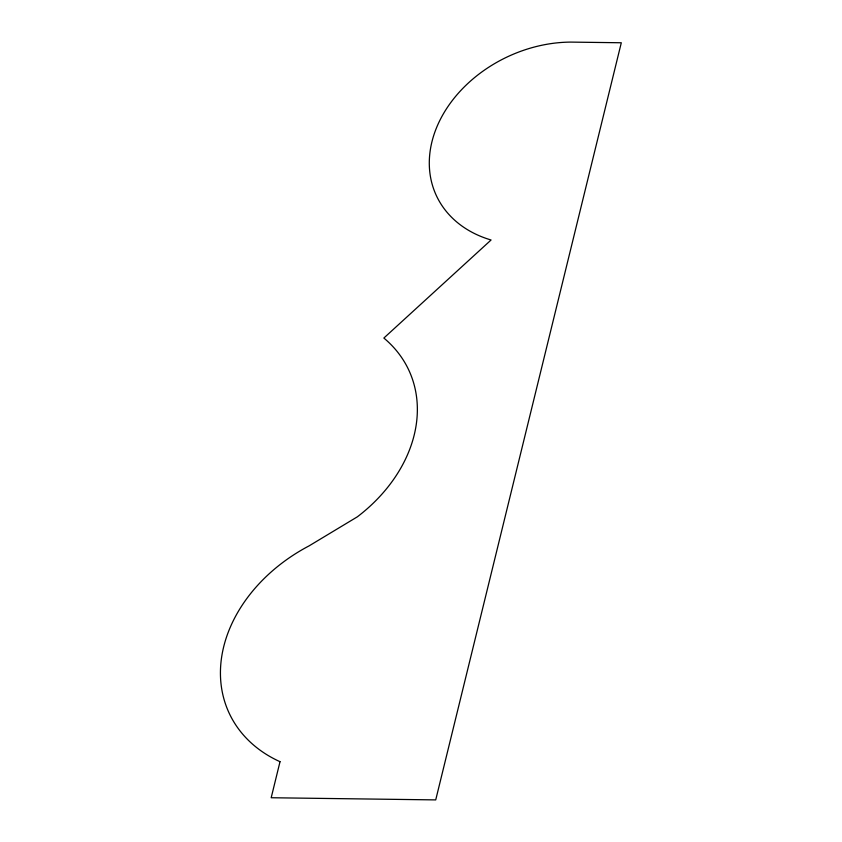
<?xml version="1.0" encoding="UTF-8"?>
<svg xmlns="http://www.w3.org/2000/svg" width="842" height="842" viewBox="0 0 842 842"><rect width="100%" height="100%" fill="white"/><g stroke="black" fill="none" stroke-linecap="round" stroke-linejoin="round"><path stroke-width="1.26" d="M280.018 761.694L271.187 797.742L435.724 799.9L621.301 42.763L570.781 42.1A123.606 95.788 -25 0 0 436.335 128.216A123.606 95.788 -25 0 0 491.075 239.991L383.857 338.052A149.055 115.512 -25 0 1 357.313 516.851L309.14 545.848A152.339 118.059 -25 0 0 221.393 658.791A152.339 118.059 -25 0 0 280.018 761.694"/></g></svg>
